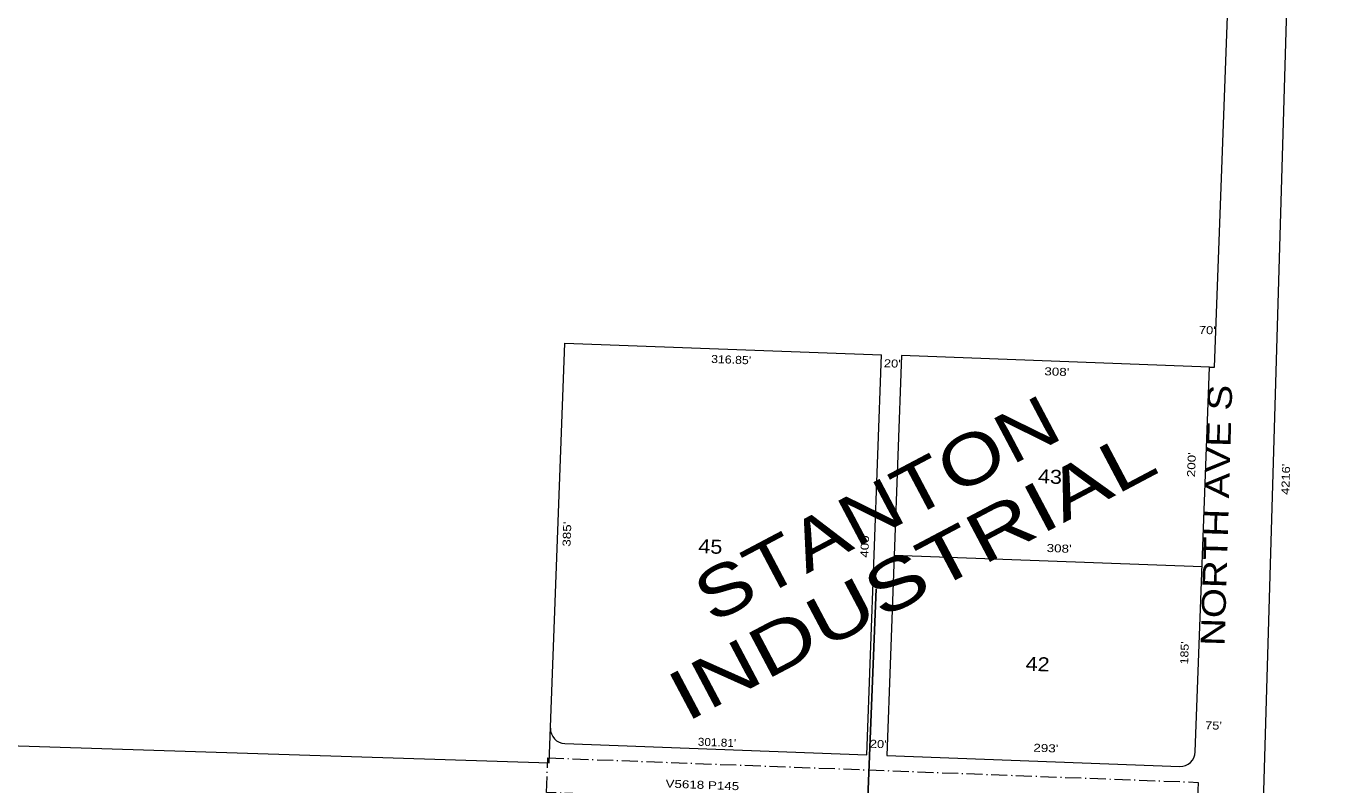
# Model space of a CAD drawing. Extents: x 942492 to 947951, y 7283835 to 7289335.
# Drawn here: x 945145 to 946453, y 7286550 to 7287308 of the extents above; entities that cross this region are included whole.
import ezdxf
from ezdxf.enums import TextEntityAlignment as Align

# ---------------------------------------------------------------- set-up
doc = ezdxf.new("R2010")
doc.units = 0
doc.header["$LTSCALE"] = 3.2
doc.linetypes.add('DOT_DASHED', pattern=[7.7, 5, -1.2, 0.3, -1.2])
for name, color, linetype in [('10', 7, 'Continuous'), ('11', 7, 'Continuous'), ('13', 7, 'Continuous'), ('15', 7, 'Continuous'), ('19', 7, 'Continuous')]:
    doc.layers.add(name, color=color, linetype=linetype)
for name, color, linetype, lineweight in [('21', 7, 'DOT_DASHED', 13), ('27', 7, 'Continuous', 25), ('6', 7, 'Continuous', 13), ('7', 7, 'Continuous', 13)]:
    doc.layers.add(name, color=color, linetype=linetype, lineweight=lineweight)

msp = doc.modelspace()

# ---------------------------------------------------------------- linework, layer by layer
at = {"layer": '21'}
msp.add_lwpolyline([(946316.21, 7286552.43), (946314.939, 7286518.104), (945664.975, 7286542.164), (945666.258, 7286576.94)], close=True, dxfattribs=at)
at = {"layer": '27'}
msp.add_line((945994.32, 7286745.959), (945979.428, 7286367.372), dxfattribs=at)
at = {"layer": '6'}
for p, q in [((946329.178, 7284744.717), (946452.786, 7288959.328)), ((945984.942, 7286579.954), (945999.739, 7286979.68)), ((944561.517, 7286607.529), (945667.574, 7286571.814)), ((945683.298, 7286591.12), (945984.942, 7286579.954)), ((946004.928, 7286579.215), (946297.728, 7286568.375))]:
    msp.add_line(p, q, dxfattribs=at)
for points in [[(946327.515, 7286967.546), (946332.51, 7286967.362), (946406.755, 7288972.988)], [(945667.574, 7286571.814), (945683.106, 7286991.401), (945999.739, 7286979.68)], [(946313.272, 7286582.81), (946327.515, 7286967.546), (946019.725, 7286978.941), (946012.327, 7286779.078), (946004.928, 7286579.215)]]:
    msp.add_lwpolyline(points, dxfattribs=at)
for centre, start, end in [((945683.854, 7286606.11), 177.88, 267.88), ((946298.283, 7286583.365), 267.88, 357.88)]:
    msp.add_arc(centre, 15, start, end, dxfattribs=at)
at = {"layer": '7'}
msp.add_line((946320.116, 7286767.684), (946012.327, 7286779.078), dxfattribs=at)

# ---------------------------------------------------------------- texts
at = {"layer": '10', "width": 1.15}
for s, p in [('43', (946167.89, 7286851.013)), ('45', (945828.451, 7286781.142)), ('42', (946155.515, 7286663.673))]:
    msp.add_text(s, height=14, rotation=357.88, dxfattribs=at).set_placement(p, align=Align.CENTER)
at = {"layer": '11'}
for s, rotation, width, p in [("70'", 358.32, 1.2, (946325.235, 7287000.43)), ("316.85'", 357.88, 1.15, (945849.308, 7286970.941)), ("20'", 357.88, 1.2, (946010.38, 7286967.112)), ("308'", 357.88, 1.25, (946174.809, 7286958.891)), ("200'", 87.88, 1.25, (946313.49, 7286869.744)), ("4216'", 88.32, 1.2, (946407.694, 7286855.174)), ("385'", 87.88, 1.25, (945689.319, 7286800.31)), ("400'", 87.88, 1.25, (945986.989, 7286789.291)), ("308'", 357.88, 1.25, (946177.094, 7286782.267)), ("185'", 87.88, 1.15, (946306.529, 7286681.691)), ("75'", 358.32, 1.2, (946331.383, 7286605.252)), ("301.81'", 357.88, 1.1, (945835.146, 7286588.38)), ("20'", 357.88, 1.2, (945996.301, 7286586.817)), ("293'", 357.88, 1.25, (946163.824, 7286582.678))]:
    msp.add_text(s, height=8, rotation=rotation, dxfattribs=dict(at, width=width)).set_placement(p, align=Align.CENTER)
at = {"layer": '13', "width": 1.25}
msp.add_text('V5618 P145', height=8, rotation=357.88, dxfattribs=at).set_placement((945820.561, 7286545.904), align=Align.CENTER)
at = {"layer": '15'}
for s, width, p in [('STANTON', 1.25, (946006.674, 7286803.882)), ('INDUSTRIAL', 1.35, (946041.745, 7286737.587))]:
    msp.add_text(s, height=50, rotation=27.88, dxfattribs=dict(at, width=width)).set_placement(p, align=Align.CENTER)
at = {"layer": '19', "width": 1.2}
msp.add_text('NORTH AVE S', height=24, rotation=88.32, dxfattribs=at).set_placement((946346.473, 7286818.957), align=Align.CENTER)

doc.saveas('drawing.dxf')
